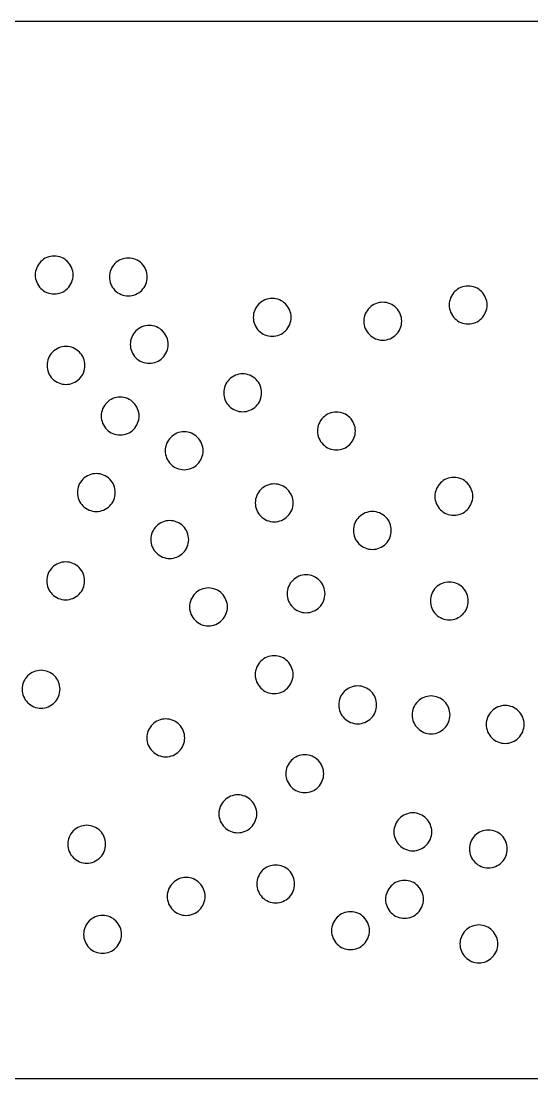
# Model space of a CAD drawing. Header units: millimetres. Extents: x 0 to 406, y 0 to 84.
# Drawn here: x 149.5 to 189.9, y 0 to 83.8 of the extents above; entities that cross this region are included whole.
import ezdxf

# ---------------------------------------------------------------- set-up
doc = ezdxf.new("R2010")
doc.units = ezdxf.units.MM

msp = doc.modelspace()

# ---------------------------------------------------------------- linework, layer by layer
at = {"color": 0}
for points in [[(0, 0), (0, 83.82), (406.4, 83.82), (406.4, 0), (0, 0)], [(153.174, 62.642), (153.273, 62.751), (153.36, 62.87), (153.436, 62.996), (153.499, 63.129), (153.548, 63.267), (153.584, 63.41), (153.606, 63.556), (153.613, 63.703), (153.606, 63.85), (153.584, 63.996), (153.548, 64.138), (153.499, 64.277), (153.436, 64.41), (153.36, 64.536), (153.273, 64.654), (153.174, 64.764), (153.065, 64.862), (152.946, 64.95), (152.82, 65.026), (152.687, 65.089), (152.548, 65.138), (152.406, 65.174), (152.26, 65.196), (152.113, 65.203), (151.966, 65.196), (151.82, 65.174), (151.678, 65.138), (151.539, 65.089), (151.406, 65.026), (151.28, 64.95), (151.161, 64.862), (151.052, 64.764), (150.954, 64.654), (150.866, 64.536), (150.79, 64.41), (150.727, 64.277), (150.678, 64.138), (150.642, 63.996), (150.62, 63.85), (150.613, 63.703), (150.62, 63.556), (150.642, 63.41), (150.678, 63.267), (150.727, 63.129), (150.79, 62.996), (150.866, 62.87), (150.954, 62.751), (151.052, 62.642), (151.161, 62.543), (151.28, 62.456), (151.406, 62.38), (151.539, 62.317), (151.678, 62.267), (151.82, 62.232), (151.966, 62.21), (152.113, 62.203), (152.26, 62.21), (152.406, 62.232), (152.548, 62.267), (152.687, 62.317), (152.82, 62.38), (152.946, 62.456), (153.065, 62.543), (153.174, 62.642)], [(159.044, 62.488), (159.143, 62.597), (159.231, 62.715), (159.307, 62.842), (159.37, 62.975), (159.419, 63.113), (159.455, 63.256), (159.476, 63.402), (159.484, 63.549), (159.476, 63.696), (159.455, 63.841), (159.419, 63.984), (159.37, 64.123), (159.307, 64.256), (159.231, 64.382), (159.143, 64.5), (159.044, 64.609), (158.935, 64.708), (158.817, 64.796), (158.691, 64.872), (158.558, 64.935), (158.419, 64.984), (158.276, 65.02), (158.131, 65.042), (157.984, 65.049), (157.837, 65.042), (157.691, 65.02), (157.548, 64.984), (157.41, 64.935), (157.277, 64.872), (157.15, 64.796), (157.032, 64.708), (156.923, 64.609), (156.824, 64.5), (156.736, 64.382), (156.661, 64.256), (156.598, 64.123), (156.548, 63.984), (156.513, 63.841), (156.491, 63.696), (156.484, 63.549), (156.491, 63.402), (156.513, 63.256), (156.548, 63.113), (156.598, 62.975), (156.661, 62.842), (156.736, 62.715), (156.824, 62.597), (156.923, 62.488), (157.032, 62.389), (157.15, 62.302), (157.277, 62.226), (157.41, 62.163), (157.548, 62.113), (157.691, 62.078), (157.837, 62.056), (157.984, 62.049), (158.131, 62.056), (158.276, 62.078), (158.419, 62.113), (158.558, 62.163), (158.691, 62.226), (158.817, 62.302), (158.935, 62.389), (159.044, 62.488)], [(185.947, 60.265), (186.046, 60.374), (186.133, 60.492), (186.209, 60.618), (186.272, 60.751), (186.321, 60.89), (186.357, 61.033), (186.379, 61.178), (186.386, 61.325), (186.379, 61.472), (186.357, 61.618), (186.321, 61.761), (186.272, 61.899), (186.209, 62.032), (186.133, 62.159), (186.046, 62.277), (185.947, 62.386), (185.838, 62.485), (185.719, 62.572), (185.593, 62.648), (185.46, 62.711), (185.321, 62.761), (185.179, 62.796), (185.033, 62.818), (184.886, 62.825), (184.739, 62.818), (184.593, 62.796), (184.451, 62.761), (184.312, 62.711), (184.179, 62.648), (184.053, 62.572), (183.934, 62.485), (183.825, 62.386), (183.727, 62.277), (183.639, 62.159), (183.563, 62.032), (183.5, 61.899), (183.451, 61.761), (183.415, 61.618), (183.393, 61.472), (183.386, 61.325), (183.393, 61.178), (183.415, 61.033), (183.451, 60.89), (183.5, 60.751), (183.563, 60.618), (183.639, 60.492), (183.727, 60.374), (183.825, 60.265), (183.934, 60.166), (184.053, 60.078), (184.179, 60.002), (184.312, 59.939), (184.451, 59.89), (184.593, 59.854), (184.739, 59.832), (184.886, 59.825), (185.033, 59.832), (185.179, 59.854), (185.321, 59.89), (185.46, 59.939), (185.593, 60.002), (185.719, 60.078), (185.838, 60.166), (185.947, 60.265)], [(170.324, 59.187), (170.433, 59.286), (170.532, 59.395), (170.62, 59.513), (170.696, 59.639), (170.758, 59.772), (170.808, 59.911), (170.844, 60.054), (170.865, 60.199), (170.873, 60.346), (170.865, 60.493), (170.844, 60.639), (170.808, 60.782), (170.758, 60.92), (170.696, 61.054), (170.62, 61.18), (170.532, 61.298), (170.433, 61.407), (170.324, 61.506), (170.206, 61.594), (170.08, 61.669), (169.947, 61.732), (169.808, 61.782), (169.665, 61.818), (169.52, 61.839), (169.373, 61.846), (169.226, 61.839), (169.08, 61.818), (168.937, 61.782), (168.799, 61.732), (168.666, 61.669), (168.539, 61.594), (168.421, 61.506), (168.312, 61.407), (168.213, 61.298), (168.125, 61.18), (168.05, 61.054), (167.987, 60.92), (167.937, 60.782), (167.901, 60.639), (167.88, 60.493), (167.873, 60.346), (167.88, 60.199), (167.901, 60.054), (167.937, 59.911), (167.987, 59.772), (168.05, 59.639), (168.125, 59.513), (168.213, 59.395), (168.312, 59.286), (168.421, 59.187), (168.539, 59.099), (168.666, 59.024), (168.799, 58.961), (168.937, 58.911), (169.08, 58.875), (169.226, 58.854), (169.373, 58.846), (169.52, 58.854), (169.665, 58.875), (169.808, 58.911), (169.947, 58.961), (170.08, 59.024), (170.206, 59.099), (170.324, 59.187)], [(179.078, 58.884), (179.187, 58.982), (179.286, 59.091), (179.373, 59.21), (179.449, 59.336), (179.512, 59.469), (179.562, 59.608), (179.597, 59.75), (179.619, 59.896), (179.626, 60.043), (179.619, 60.19), (179.597, 60.336), (179.562, 60.478), (179.512, 60.617), (179.449, 60.75), (179.373, 60.876), (179.286, 60.995), (179.187, 61.104), (179.078, 61.203), (178.96, 61.29), (178.833, 61.366), (178.7, 61.429), (178.562, 61.478), (178.419, 61.514), (178.273, 61.536), (178.126, 61.543), (177.979, 61.536), (177.834, 61.514), (177.691, 61.478), (177.552, 61.429), (177.419, 61.366), (177.293, 61.29), (177.175, 61.203), (177.066, 61.104), (176.967, 60.995), (176.879, 60.876), (176.803, 60.75), (176.74, 60.617), (176.691, 60.478), (176.655, 60.336), (176.633, 60.19), (176.626, 60.043), (176.633, 59.896), (176.655, 59.75), (176.691, 59.608), (176.74, 59.469), (176.803, 59.336), (176.879, 59.21), (176.967, 59.091), (177.066, 58.982), (177.175, 58.884), (177.293, 58.796), (177.419, 58.72), (177.552, 58.657), (177.691, 58.608), (177.834, 58.572), (177.979, 58.55), (178.126, 58.543), (178.273, 58.55), (178.419, 58.572), (178.562, 58.608), (178.7, 58.657), (178.833, 58.72), (178.96, 58.796), (179.078, 58.884)], [(160.696, 57.145), (160.795, 57.254), (160.883, 57.372), (160.959, 57.499), (161.021, 57.632), (161.071, 57.77), (161.107, 57.913), (161.128, 58.059), (161.136, 58.206), (161.128, 58.353), (161.107, 58.498), (161.071, 58.641), (161.021, 58.78), (160.959, 58.913), (160.883, 59.039), (160.795, 59.157), (160.696, 59.266), (160.587, 59.365), (160.469, 59.453), (160.343, 59.529), (160.21, 59.591), (160.071, 59.641), (159.928, 59.677), (159.783, 59.698), (159.636, 59.706), (159.489, 59.698), (159.343, 59.677), (159.2, 59.641), (159.062, 59.591), (158.929, 59.529), (158.802, 59.453), (158.684, 59.365), (158.575, 59.266), (158.476, 59.157), (158.388, 59.039), (158.313, 58.913), (158.25, 58.78), (158.2, 58.641), (158.164, 58.498), (158.143, 58.353), (158.136, 58.206), (158.143, 58.059), (158.164, 57.913), (158.2, 57.77), (158.25, 57.632), (158.313, 57.499), (158.388, 57.372), (158.476, 57.254), (158.575, 57.145), (158.684, 57.046), (158.802, 56.958), (158.929, 56.883), (159.062, 56.82), (159.2, 56.77), (159.343, 56.734), (159.489, 56.713), (159.636, 56.706), (159.783, 56.713), (159.928, 56.734), (160.071, 56.77), (160.21, 56.82), (160.343, 56.883), (160.469, 56.958), (160.587, 57.046), (160.696, 57.145)], [(154.107, 55.475), (154.205, 55.584), (154.293, 55.703), (154.369, 55.829), (154.432, 55.962), (154.481, 56.101), (154.517, 56.243), (154.539, 56.389), (154.546, 56.536), (154.539, 56.683), (154.517, 56.829), (154.481, 56.971), (154.432, 57.11), (154.369, 57.243), (154.293, 57.369), (154.205, 57.488), (154.107, 57.597), (153.998, 57.695), (153.879, 57.783), (153.753, 57.859), (153.62, 57.922), (153.481, 57.971), (153.339, 58.007), (153.193, 58.029), (153.046, 58.036), (152.899, 58.029), (152.753, 58.007), (152.611, 57.971), (152.472, 57.922), (152.339, 57.859), (152.213, 57.783), (152.094, 57.695), (151.985, 57.597), (151.886, 57.488), (151.799, 57.369), (151.723, 57.243), (151.66, 57.11), (151.611, 56.971), (151.575, 56.829), (151.553, 56.683), (151.546, 56.536), (151.553, 56.389), (151.575, 56.243), (151.611, 56.101), (151.66, 55.962), (151.723, 55.829), (151.799, 55.703), (151.886, 55.584), (151.985, 55.475), (152.094, 55.376), (152.213, 55.289), (152.339, 55.213), (152.472, 55.15), (152.611, 55.101), (152.753, 55.065), (152.899, 55.043), (153.046, 55.036), (153.193, 55.043), (153.339, 55.065), (153.481, 55.101), (153.62, 55.15), (153.753, 55.213), (153.879, 55.289), (153.998, 55.376), (154.107, 55.475)], [(168.097, 53.305), (168.195, 53.414), (168.283, 53.532), (168.359, 53.659), (168.422, 53.792), (168.471, 53.93), (168.507, 54.073), (168.529, 54.219), (168.536, 54.366), (168.529, 54.513), (168.507, 54.658), (168.471, 54.801), (168.422, 54.94), (168.359, 55.073), (168.283, 55.199), (168.195, 55.317), (168.097, 55.426), (167.988, 55.525), (167.869, 55.613), (167.743, 55.689), (167.61, 55.752), (167.471, 55.801), (167.329, 55.837), (167.183, 55.859), (167.036, 55.866), (166.889, 55.859), (166.743, 55.837), (166.601, 55.801), (166.462, 55.752), (166.329, 55.689), (166.203, 55.613), (166.084, 55.525), (165.975, 55.426), (165.876, 55.317), (165.789, 55.199), (165.713, 55.073), (165.65, 54.94), (165.601, 54.801), (165.565, 54.658), (165.543, 54.513), (165.536, 54.366), (165.543, 54.219), (165.565, 54.073), (165.601, 53.93), (165.65, 53.792), (165.713, 53.659), (165.789, 53.532), (165.876, 53.414), (165.975, 53.305), (166.084, 53.206), (166.203, 53.119), (166.329, 53.043), (166.462, 52.98), (166.601, 52.93), (166.743, 52.895), (166.889, 52.873), (167.036, 52.866), (167.183, 52.873), (167.329, 52.895), (167.471, 52.93), (167.61, 52.98), (167.743, 53.043), (167.869, 53.119), (167.988, 53.206), (168.097, 53.305)], [(158.396, 51.464), (158.495, 51.573), (158.582, 51.691), (158.658, 51.817), (158.721, 51.95), (158.771, 52.089), (158.806, 52.232), (158.828, 52.377), (158.835, 52.525), (158.828, 52.672), (158.806, 52.817), (158.771, 52.96), (158.721, 53.099), (158.658, 53.232), (158.582, 53.358), (158.495, 53.476), (158.396, 53.585), (158.287, 53.684), (158.168, 53.772), (158.042, 53.847), (157.909, 53.91), (157.771, 53.96), (157.628, 53.996), (157.482, 54.017), (157.335, 54.025), (157.188, 54.017), (157.042, 53.996), (156.9, 53.96), (156.761, 53.91), (156.628, 53.847), (156.502, 53.772), (156.384, 53.684), (156.274, 53.585), (156.176, 53.476), (156.088, 53.358), (156.012, 53.232), (155.949, 53.099), (155.9, 52.96), (155.864, 52.817), (155.842, 52.672), (155.835, 52.525), (155.842, 52.377), (155.864, 52.232), (155.9, 52.089), (155.949, 51.95), (156.012, 51.817), (156.088, 51.691), (156.176, 51.573), (156.274, 51.464), (156.384, 51.365), (156.502, 51.277), (156.628, 51.202), (156.761, 51.139), (156.9, 51.089), (157.042, 51.053), (157.188, 51.032), (157.335, 51.025), (157.482, 51.032), (157.628, 51.053), (157.771, 51.089), (157.909, 51.139), (158.042, 51.202), (158.168, 51.277), (158.287, 51.365), (158.396, 51.464)], [(175.517, 50.281), (175.616, 50.39), (175.704, 50.509), (175.779, 50.635), (175.842, 50.768), (175.892, 50.906), (175.928, 51.049), (175.949, 51.195), (175.956, 51.342), (175.949, 51.489), (175.928, 51.635), (175.892, 51.777), (175.842, 51.916), (175.779, 52.049), (175.704, 52.175), (175.616, 52.294), (175.517, 52.403), (175.408, 52.501), (175.29, 52.589), (175.164, 52.665), (175.03, 52.728), (174.892, 52.777), (174.749, 52.813), (174.603, 52.835), (174.456, 52.842), (174.309, 52.835), (174.164, 52.813), (174.021, 52.777), (173.882, 52.728), (173.749, 52.665), (173.623, 52.589), (173.505, 52.501), (173.396, 52.403), (173.297, 52.294), (173.209, 52.175), (173.134, 52.049), (173.071, 51.916), (173.021, 51.777), (172.985, 51.635), (172.964, 51.489), (172.956, 51.342), (172.964, 51.195), (172.985, 51.049), (173.021, 50.906), (173.071, 50.768), (173.134, 50.635), (173.209, 50.509), (173.297, 50.39), (173.396, 50.281), (173.505, 50.182), (173.623, 50.095), (173.749, 50.019), (173.882, 49.956), (174.021, 49.907), (174.164, 49.871), (174.309, 49.849), (174.456, 49.842), (174.603, 49.849), (174.749, 49.871), (174.892, 49.907), (175.03, 49.956), (175.164, 50.019), (175.29, 50.095), (175.408, 50.182), (175.517, 50.281)], [(163.463, 48.713), (163.562, 48.822), (163.65, 48.94), (163.725, 49.067), (163.788, 49.2), (163.838, 49.338), (163.874, 49.481), (163.895, 49.627), (163.903, 49.774), (163.895, 49.921), (163.874, 50.066), (163.838, 50.209), (163.788, 50.348), (163.725, 50.481), (163.65, 50.607), (163.562, 50.725), (163.463, 50.834), (163.354, 50.933), (163.236, 51.021), (163.11, 51.097), (162.977, 51.16), (162.838, 51.209), (162.695, 51.245), (162.55, 51.267), (162.403, 51.274), (162.255, 51.267), (162.11, 51.245), (161.967, 51.209), (161.828, 51.16), (161.695, 51.097), (161.569, 51.021), (161.451, 50.933), (161.342, 50.834), (161.243, 50.725), (161.155, 50.607), (161.08, 50.481), (161.017, 50.348), (160.967, 50.209), (160.931, 50.066), (160.91, 49.921), (160.903, 49.774), (160.91, 49.627), (160.931, 49.481), (160.967, 49.338), (161.017, 49.2), (161.08, 49.067), (161.155, 48.94), (161.243, 48.822), (161.342, 48.713), (161.451, 48.614), (161.569, 48.527), (161.695, 48.451), (161.828, 48.388), (161.967, 48.338), (162.11, 48.303), (162.255, 48.281), (162.403, 48.274), (162.55, 48.281), (162.695, 48.303), (162.838, 48.338), (162.977, 48.388), (163.11, 48.451), (163.236, 48.527), (163.354, 48.614), (163.463, 48.713)], [(156.51, 45.403), (156.609, 45.513), (156.696, 45.631), (156.772, 45.757), (156.835, 45.89), (156.885, 46.029), (156.92, 46.172), (156.942, 46.317), (156.949, 46.464), (156.942, 46.611), (156.92, 46.757), (156.885, 46.9), (156.835, 47.038), (156.772, 47.171), (156.696, 47.298), (156.609, 47.416), (156.51, 47.525), (156.401, 47.624), (156.283, 47.711), (156.156, 47.787), (156.023, 47.85), (155.885, 47.9), (155.742, 47.935), (155.596, 47.957), (155.449, 47.964), (155.302, 47.957), (155.157, 47.935), (155.014, 47.9), (154.875, 47.85), (154.742, 47.787), (154.616, 47.711), (154.498, 47.624), (154.389, 47.525), (154.29, 47.416), (154.202, 47.298), (154.126, 47.171), (154.063, 47.038), (154.014, 46.9), (153.978, 46.757), (153.956, 46.611), (153.949, 46.464), (153.956, 46.317), (153.978, 46.172), (154.014, 46.029), (154.063, 45.89), (154.126, 45.757), (154.202, 45.631), (154.29, 45.513), (154.389, 45.403), (154.498, 45.305), (154.616, 45.217), (154.742, 45.141), (154.875, 45.078), (155.014, 45.029), (155.157, 44.993), (155.302, 44.971), (155.449, 44.964), (155.596, 44.971), (155.742, 44.993), (155.885, 45.029), (156.023, 45.078), (156.156, 45.141), (156.283, 45.217), (156.401, 45.305), (156.51, 45.403)], [(170.593, 44.585), (170.692, 44.695), (170.779, 44.813), (170.855, 44.939), (170.918, 45.072), (170.967, 45.211), (171.003, 45.353), (171.025, 45.499), (171.032, 45.646), (171.025, 45.793), (171.003, 45.939), (170.967, 46.082), (170.918, 46.22), (170.855, 46.353), (170.779, 46.479), (170.692, 46.598), (170.593, 46.707), (170.484, 46.806), (170.365, 46.893), (170.239, 46.969), (170.106, 47.032), (169.967, 47.082), (169.825, 47.117), (169.679, 47.139), (169.532, 47.146), (169.385, 47.139), (169.239, 47.117), (169.097, 47.082), (168.958, 47.032), (168.825, 46.969), (168.699, 46.893), (168.58, 46.806), (168.471, 46.707), (168.373, 46.598), (168.285, 46.479), (168.209, 46.353), (168.146, 46.22), (168.097, 46.082), (168.061, 45.939), (168.039, 45.793), (168.032, 45.646), (168.039, 45.499), (168.061, 45.353), (168.097, 45.211), (168.146, 45.072), (168.209, 44.939), (168.285, 44.813), (168.373, 44.695), (168.471, 44.585), (168.58, 44.487), (168.699, 44.399), (168.825, 44.323), (168.958, 44.26), (169.097, 44.211), (169.239, 44.175), (169.385, 44.153), (169.532, 44.146), (169.679, 44.153), (169.825, 44.175), (169.967, 44.211), (170.106, 44.26), (170.239, 44.323), (170.365, 44.399), (170.484, 44.487), (170.593, 44.585)], [(184.812, 45.101), (184.911, 45.21), (184.999, 45.328), (185.074, 45.455), (185.137, 45.588), (185.187, 45.726), (185.223, 45.869), (185.244, 46.015), (185.252, 46.162), (185.244, 46.309), (185.223, 46.454), (185.187, 46.597), (185.137, 46.736), (185.074, 46.869), (184.999, 46.995), (184.911, 47.113), (184.812, 47.222), (184.703, 47.321), (184.585, 47.409), (184.459, 47.485), (184.326, 47.547), (184.187, 47.597), (184.044, 47.633), (183.899, 47.654), (183.752, 47.662), (183.605, 47.654), (183.459, 47.633), (183.316, 47.597), (183.178, 47.547), (183.044, 47.485), (182.918, 47.409), (182.8, 47.321), (182.691, 47.222), (182.592, 47.113), (182.504, 46.995), (182.429, 46.869), (182.366, 46.736), (182.316, 46.597), (182.28, 46.454), (182.259, 46.309), (182.252, 46.162), (182.259, 46.015), (182.28, 45.869), (182.316, 45.726), (182.366, 45.588), (182.429, 45.455), (182.504, 45.328), (182.592, 45.21), (182.691, 45.101), (182.8, 45.002), (182.918, 44.914), (183.044, 44.839), (183.178, 44.776), (183.316, 44.726), (183.459, 44.69), (183.605, 44.669), (183.752, 44.662), (183.899, 44.669), (184.044, 44.69), (184.187, 44.726), (184.326, 44.776), (184.459, 44.839), (184.585, 44.914), (184.703, 45.002), (184.812, 45.101)], [(178.364, 42.398), (178.463, 42.507), (178.55, 42.625), (178.626, 42.751), (178.689, 42.884), (178.739, 43.023), (178.774, 43.166), (178.796, 43.311), (178.803, 43.458), (178.796, 43.605), (178.774, 43.751), (178.739, 43.894), (178.689, 44.032), (178.626, 44.165), (178.55, 44.292), (178.463, 44.41), (178.364, 44.519), (178.255, 44.618), (178.137, 44.705), (178.01, 44.781), (177.877, 44.844), (177.739, 44.894), (177.596, 44.929), (177.45, 44.951), (177.303, 44.958), (177.156, 44.951), (177.011, 44.929), (176.868, 44.894), (176.729, 44.844), (176.596, 44.781), (176.47, 44.705), (176.352, 44.618), (176.243, 44.519), (176.144, 44.41), (176.056, 44.292), (175.98, 44.165), (175.917, 44.032), (175.868, 43.894), (175.832, 43.751), (175.81, 43.605), (175.803, 43.458), (175.81, 43.311), (175.832, 43.166), (175.868, 43.023), (175.917, 42.884), (175.98, 42.751), (176.056, 42.625), (176.144, 42.507), (176.243, 42.398), (176.352, 42.299), (176.47, 42.211), (176.596, 42.135), (176.729, 42.072), (176.868, 42.023), (177.011, 41.987), (177.156, 41.966), (177.303, 41.958), (177.45, 41.966), (177.596, 41.987), (177.739, 42.023), (177.877, 42.072), (178.01, 42.135), (178.137, 42.211), (178.255, 42.299), (178.364, 42.398)], [(162.322, 41.678), (162.421, 41.787), (162.509, 41.905), (162.584, 42.032), (162.647, 42.165), (162.697, 42.303), (162.733, 42.446), (162.754, 42.592), (162.761, 42.739), (162.754, 42.886), (162.733, 43.031), (162.697, 43.174), (162.647, 43.313), (162.584, 43.446), (162.509, 43.572), (162.421, 43.69), (162.322, 43.8), (162.213, 43.898), (162.095, 43.986), (161.968, 44.062), (161.835, 44.125), (161.697, 44.174), (161.554, 44.21), (161.408, 44.232), (161.261, 44.239), (161.114, 44.232), (160.969, 44.21), (160.826, 44.174), (160.687, 44.125), (160.554, 44.062), (160.428, 43.986), (160.31, 43.898), (160.201, 43.8), (160.102, 43.69), (160.014, 43.572), (159.938, 43.446), (159.876, 43.313), (159.826, 43.174), (159.79, 43.031), (159.769, 42.886), (159.761, 42.739), (159.769, 42.592), (159.79, 42.446), (159.826, 42.303), (159.876, 42.165), (159.938, 42.032), (160.014, 41.905), (160.102, 41.787), (160.201, 41.678), (160.31, 41.579), (160.428, 41.492), (160.554, 41.416), (160.687, 41.353), (160.826, 41.303), (160.969, 41.268), (161.114, 41.246), (161.261, 41.239), (161.408, 41.246), (161.554, 41.268), (161.697, 41.303), (161.835, 41.353), (161.968, 41.416), (162.095, 41.492), (162.213, 41.579), (162.322, 41.678)], [(154.082, 38.402), (154.181, 38.511), (154.269, 38.629), (154.344, 38.755), (154.407, 38.888), (154.457, 39.027), (154.493, 39.17), (154.514, 39.315), (154.522, 39.462), (154.514, 39.609), (154.493, 39.755), (154.457, 39.898), (154.407, 40.036), (154.344, 40.169), (154.269, 40.296), (154.181, 40.414), (154.082, 40.523), (153.973, 40.622), (153.855, 40.71), (153.729, 40.785), (153.596, 40.848), (153.457, 40.898), (153.314, 40.934), (153.169, 40.955), (153.022, 40.962), (152.875, 40.955), (152.729, 40.934), (152.586, 40.898), (152.448, 40.848), (152.314, 40.785), (152.188, 40.71), (152.07, 40.622), (151.961, 40.523), (151.862, 40.414), (151.774, 40.296), (151.699, 40.169), (151.636, 40.036), (151.586, 39.898), (151.55, 39.755), (151.529, 39.609), (151.522, 39.462), (151.529, 39.315), (151.55, 39.17), (151.586, 39.027), (151.636, 38.888), (151.699, 38.755), (151.774, 38.629), (151.862, 38.511), (151.961, 38.402), (152.07, 38.303), (152.188, 38.215), (152.314, 38.139), (152.448, 38.077), (152.586, 38.027), (152.729, 37.991), (152.875, 37.97), (153.022, 37.962), (153.169, 37.97), (153.314, 37.991), (153.457, 38.027), (153.596, 38.077), (153.729, 38.139), (153.855, 38.215), (153.973, 38.303), (154.082, 38.402)], [(173.116, 37.38), (173.214, 37.489), (173.302, 37.607), (173.378, 37.733), (173.441, 37.866), (173.49, 38.005), (173.526, 38.148), (173.548, 38.293), (173.555, 38.441), (173.548, 38.588), (173.526, 38.733), (173.49, 38.876), (173.441, 39.015), (173.378, 39.148), (173.302, 39.274), (173.214, 39.392), (173.116, 39.501), (173.007, 39.6), (172.888, 39.688), (172.762, 39.763), (172.629, 39.826), (172.49, 39.876), (172.348, 39.912), (172.202, 39.933), (172.055, 39.941), (171.908, 39.933), (171.762, 39.912), (171.62, 39.876), (171.481, 39.826), (171.348, 39.763), (171.222, 39.688), (171.103, 39.6), (170.994, 39.501), (170.895, 39.392), (170.808, 39.274), (170.732, 39.148), (170.669, 39.015), (170.62, 38.876), (170.584, 38.733), (170.562, 38.588), (170.555, 38.441), (170.562, 38.293), (170.584, 38.148), (170.62, 38.005), (170.669, 37.866), (170.732, 37.733), (170.808, 37.607), (170.895, 37.489), (170.994, 37.38), (171.103, 37.281), (171.222, 37.193), (171.348, 37.118), (171.481, 37.055), (171.62, 37.005), (171.762, 36.969), (171.908, 36.948), (172.055, 36.941), (172.202, 36.948), (172.348, 36.969), (172.49, 37.005), (172.629, 37.055), (172.762, 37.118), (172.888, 37.193), (173.007, 37.281), (173.116, 37.38)], [(165.39, 36.338), (165.489, 36.447), (165.576, 36.566), (165.652, 36.692), (165.715, 36.825), (165.765, 36.963), (165.8, 37.106), (165.822, 37.252), (165.829, 37.399), (165.822, 37.546), (165.8, 37.691), (165.765, 37.834), (165.715, 37.973), (165.652, 38.106), (165.576, 38.232), (165.489, 38.35), (165.39, 38.46), (165.281, 38.558), (165.163, 38.646), (165.036, 38.722), (164.903, 38.785), (164.765, 38.834), (164.622, 38.87), (164.476, 38.892), (164.329, 38.899), (164.182, 38.892), (164.037, 38.87), (163.894, 38.834), (163.755, 38.785), (163.622, 38.722), (163.496, 38.646), (163.378, 38.558), (163.269, 38.46), (163.17, 38.35), (163.082, 38.232), (163.006, 38.106), (162.943, 37.973), (162.894, 37.834), (162.858, 37.691), (162.836, 37.546), (162.829, 37.399), (162.836, 37.252), (162.858, 37.106), (162.894, 36.963), (162.943, 36.825), (163.006, 36.692), (163.082, 36.566), (163.17, 36.447), (163.269, 36.338), (163.378, 36.239), (163.496, 36.152), (163.622, 36.076), (163.755, 36.013), (163.894, 35.963), (164.037, 35.928), (164.182, 35.906), (164.329, 35.899), (164.476, 35.906), (164.622, 35.928), (164.765, 35.963), (164.903, 36.013), (165.036, 36.076), (165.163, 36.152), (165.281, 36.239), (165.39, 36.338)], [(184.455, 36.812), (184.553, 36.921), (184.641, 37.039), (184.717, 37.165), (184.78, 37.298), (184.829, 37.437), (184.865, 37.58), (184.887, 37.725), (184.894, 37.872), (184.887, 38.019), (184.865, 38.165), (184.829, 38.308), (184.78, 38.446), (184.717, 38.579), (184.641, 38.706), (184.553, 38.824), (184.455, 38.933), (184.346, 39.032), (184.227, 39.12), (184.101, 39.195), (183.968, 39.258), (183.829, 39.308), (183.687, 39.344), (183.541, 39.365), (183.394, 39.372), (183.247, 39.365), (183.101, 39.344), (182.958, 39.308), (182.82, 39.258), (182.687, 39.195), (182.561, 39.12), (182.442, 39.032), (182.333, 38.933), (182.234, 38.824), (182.147, 38.706), (182.071, 38.579), (182.008, 38.446), (181.959, 38.308), (181.923, 38.165), (181.901, 38.019), (181.894, 37.872), (181.901, 37.725), (181.923, 37.58), (181.959, 37.437), (182.008, 37.298), (182.071, 37.165), (182.147, 37.039), (182.234, 36.921), (182.333, 36.812), (182.442, 36.713), (182.561, 36.625), (182.687, 36.55), (182.82, 36.487), (182.958, 36.437), (183.101, 36.401), (183.247, 36.38), (183.394, 36.372), (183.541, 36.38), (183.687, 36.401), (183.829, 36.437), (183.968, 36.487), (184.101, 36.55), (184.227, 36.625), (184.346, 36.713), (184.455, 36.812)], [(170.588, 30.972), (170.687, 31.081), (170.775, 31.199), (170.85, 31.325), (170.913, 31.458), (170.963, 31.597), (170.999, 31.74), (171.02, 31.885), (171.027, 32.032), (171.02, 32.179), (170.999, 32.325), (170.963, 32.468), (170.913, 32.606), (170.85, 32.739), (170.775, 32.866), (170.687, 32.984), (170.588, 33.093), (170.479, 33.192), (170.361, 33.279), (170.235, 33.355), (170.102, 33.418), (169.963, 33.468), (169.82, 33.503), (169.675, 33.525), (169.527, 33.532), (169.38, 33.525), (169.235, 33.503), (169.092, 33.468), (168.953, 33.418), (168.82, 33.355), (168.694, 33.279), (168.576, 33.192), (168.467, 33.093), (168.368, 32.984), (168.28, 32.866), (168.205, 32.739), (168.142, 32.606), (168.092, 32.468), (168.056, 32.325), (168.035, 32.179), (168.027, 32.032), (168.035, 31.885), (168.056, 31.74), (168.092, 31.597), (168.142, 31.458), (168.205, 31.325), (168.28, 31.199), (168.368, 31.081), (168.467, 30.972), (168.576, 30.873), (168.694, 30.785), (168.82, 30.709), (168.953, 30.646), (169.092, 30.597), (169.235, 30.561), (169.38, 30.539), (169.527, 30.532), (169.675, 30.539), (169.82, 30.561), (169.963, 30.597), (170.102, 30.646), (170.235, 30.709), (170.361, 30.785), (170.479, 30.873), (170.588, 30.972)], [(152.135, 29.816), (152.234, 29.925), (152.321, 30.043), (152.397, 30.169), (152.46, 30.302), (152.51, 30.441), (152.545, 30.584), (152.567, 30.729), (152.574, 30.876), (152.567, 31.023), (152.545, 31.169), (152.51, 31.312), (152.46, 31.45), (152.397, 31.583), (152.321, 31.71), (152.234, 31.828), (152.135, 31.937), (152.026, 32.036), (151.908, 32.123), (151.781, 32.199), (151.648, 32.262), (151.51, 32.312), (151.367, 32.347), (151.221, 32.369), (151.074, 32.376), (150.927, 32.369), (150.782, 32.347), (150.639, 32.312), (150.5, 32.262), (150.367, 32.199), (150.241, 32.123), (150.123, 32.036), (150.013, 31.937), (149.915, 31.828), (149.827, 31.71), (149.751, 31.583), (149.688, 31.45), (149.639, 31.312), (149.603, 31.169), (149.581, 31.023), (149.574, 30.876), (149.581, 30.729), (149.603, 30.584), (149.639, 30.441), (149.688, 30.302), (149.751, 30.169), (149.827, 30.043), (149.915, 29.925), (150.013, 29.816), (150.123, 29.717), (150.241, 29.629), (150.367, 29.553), (150.5, 29.49), (150.639, 29.441), (150.782, 29.405), (150.927, 29.383), (151.074, 29.376), (151.221, 29.383), (151.367, 29.405), (151.51, 29.441), (151.648, 29.49), (151.781, 29.553), (151.908, 29.629), (152.026, 29.717), (152.135, 29.816)], [(177.203, 28.576), (177.302, 28.685), (177.39, 28.803), (177.465, 28.929), (177.528, 29.062), (177.578, 29.201), (177.614, 29.344), (177.635, 29.489), (177.642, 29.636), (177.635, 29.783), (177.614, 29.929), (177.578, 30.072), (177.528, 30.21), (177.465, 30.343), (177.39, 30.47), (177.302, 30.588), (177.203, 30.697), (177.094, 30.796), (176.976, 30.883), (176.849, 30.959), (176.716, 31.022), (176.578, 31.072), (176.435, 31.107), (176.289, 31.129), (176.142, 31.136), (175.995, 31.129), (175.85, 31.107), (175.707, 31.072), (175.568, 31.022), (175.435, 30.959), (175.309, 30.883), (175.191, 30.796), (175.082, 30.697), (174.983, 30.588), (174.895, 30.47), (174.819, 30.343), (174.757, 30.21), (174.707, 30.072), (174.671, 29.929), (174.65, 29.783), (174.642, 29.636), (174.65, 29.489), (174.671, 29.344), (174.707, 29.201), (174.757, 29.062), (174.819, 28.929), (174.895, 28.803), (174.983, 28.685), (175.082, 28.576), (175.191, 28.477), (175.309, 28.389), (175.435, 28.313), (175.568, 28.25), (175.707, 28.201), (175.85, 28.165), (175.995, 28.143), (176.142, 28.136), (176.289, 28.143), (176.435, 28.165), (176.578, 28.201), (176.716, 28.25), (176.849, 28.313), (176.976, 28.389), (177.094, 28.477), (177.203, 28.576)], [(183.012, 27.781), (183.111, 27.89), (183.199, 28.008), (183.274, 28.135), (183.337, 28.268), (183.387, 28.406), (183.422, 28.549), (183.444, 28.695), (183.451, 28.842), (183.444, 28.989), (183.422, 29.134), (183.387, 29.277), (183.337, 29.416), (183.274, 29.549), (183.199, 29.675), (183.111, 29.793), (183.012, 29.902), (182.903, 30.001), (182.785, 30.089), (182.658, 30.165), (182.525, 30.228), (182.387, 30.277), (182.244, 30.313), (182.098, 30.335), (181.951, 30.342), (181.804, 30.335), (181.659, 30.313), (181.516, 30.277), (181.377, 30.228), (181.244, 30.165), (181.118, 30.089), (181, 30.001), (180.891, 29.902), (180.792, 29.793), (180.704, 29.675), (180.628, 29.549), (180.565, 29.416), (180.516, 29.277), (180.48, 29.134), (180.459, 28.989), (180.451, 28.842), (180.459, 28.695), (180.48, 28.549), (180.516, 28.406), (180.565, 28.268), (180.628, 28.135), (180.704, 28.008), (180.792, 27.89), (180.891, 27.781), (181, 27.682), (181.118, 27.595), (181.244, 27.519), (181.377, 27.456), (181.516, 27.406), (181.659, 27.371), (181.804, 27.349), (181.951, 27.342), (182.098, 27.349), (182.244, 27.371), (182.387, 27.406), (182.525, 27.456), (182.658, 27.519), (182.785, 27.595), (182.903, 27.682), (183.012, 27.781)], [(188.877, 27.024), (188.976, 27.133), (189.063, 27.251), (189.139, 27.378), (189.202, 27.511), (189.251, 27.649), (189.287, 27.792), (189.309, 27.938), (189.316, 28.085), (189.309, 28.232), (189.287, 28.377), (189.251, 28.52), (189.202, 28.659), (189.139, 28.792), (189.063, 28.918), (188.976, 29.036), (188.877, 29.145), (188.768, 29.244), (188.649, 29.332), (188.523, 29.408), (188.39, 29.471), (188.251, 29.52), (188.109, 29.556), (187.963, 29.578), (187.816, 29.585), (187.669, 29.578), (187.523, 29.556), (187.381, 29.52), (187.242, 29.471), (187.109, 29.408), (186.983, 29.332), (186.864, 29.244), (186.755, 29.145), (186.657, 29.036), (186.569, 28.918), (186.493, 28.792), (186.43, 28.659), (186.381, 28.52), (186.345, 28.377), (186.323, 28.232), (186.316, 28.085), (186.323, 27.938), (186.345, 27.792), (186.381, 27.649), (186.43, 27.511), (186.493, 27.378), (186.569, 27.251), (186.657, 27.133), (186.755, 27.024), (186.864, 26.925), (186.983, 26.838), (187.109, 26.762), (187.242, 26.699), (187.381, 26.649), (187.523, 26.614), (187.669, 26.592), (187.816, 26.585), (187.963, 26.592), (188.109, 26.614), (188.251, 26.649), (188.39, 26.699), (188.523, 26.762), (188.649, 26.838), (188.768, 26.925), (188.877, 27.024)], [(162.007, 25.96), (162.106, 26.069), (162.193, 26.187), (162.269, 26.313), (162.332, 26.447), (162.382, 26.585), (162.417, 26.728), (162.439, 26.874), (162.446, 27.021), (162.439, 27.168), (162.417, 27.313), (162.382, 27.456), (162.332, 27.595), (162.269, 27.728), (162.193, 27.854), (162.106, 27.972), (162.007, 28.081), (161.898, 28.18), (161.78, 28.268), (161.653, 28.343), (161.52, 28.406), (161.382, 28.456), (161.239, 28.492), (161.093, 28.513), (160.946, 28.521), (160.799, 28.513), (160.654, 28.492), (160.511, 28.456), (160.372, 28.406), (160.239, 28.343), (160.113, 28.268), (159.995, 28.18), (159.886, 28.081), (159.787, 27.972), (159.699, 27.854), (159.623, 27.728), (159.56, 27.595), (159.511, 27.456), (159.475, 27.313), (159.453, 27.168), (159.446, 27.021), (159.453, 26.874), (159.475, 26.728), (159.511, 26.585), (159.56, 26.447), (159.623, 26.313), (159.699, 26.187), (159.787, 26.069), (159.886, 25.96), (159.995, 25.861), (160.113, 25.773), (160.239, 25.698), (160.372, 25.635), (160.511, 25.585), (160.654, 25.549), (160.799, 25.528), (160.946, 25.521), (161.093, 25.528), (161.239, 25.549), (161.382, 25.585), (161.52, 25.635), (161.653, 25.698), (161.78, 25.773), (161.898, 25.861), (162.007, 25.96)], [(173.014, 23.12), (173.112, 23.229), (173.2, 23.348), (173.276, 23.474), (173.339, 23.607), (173.388, 23.745), (173.424, 23.888), (173.446, 24.034), (173.453, 24.181), (173.446, 24.328), (173.424, 24.474), (173.388, 24.616), (173.339, 24.755), (173.276, 24.888), (173.2, 25.014), (173.112, 25.132), (173.014, 25.242), (172.904, 25.34), (172.786, 25.428), (172.66, 25.504), (172.527, 25.567), (172.388, 25.616), (172.245, 25.652), (172.1, 25.674), (171.953, 25.681), (171.806, 25.674), (171.66, 25.652), (171.517, 25.616), (171.379, 25.567), (171.246, 25.504), (171.12, 25.428), (171.001, 25.34), (170.892, 25.242), (170.793, 25.132), (170.706, 25.014), (170.63, 24.888), (170.567, 24.755), (170.517, 24.616), (170.482, 24.474), (170.46, 24.328), (170.453, 24.181), (170.46, 24.034), (170.482, 23.888), (170.517, 23.745), (170.567, 23.607), (170.63, 23.474), (170.706, 23.348), (170.793, 23.229), (170.892, 23.12), (171.001, 23.021), (171.12, 22.934), (171.246, 22.858), (171.379, 22.795), (171.517, 22.745), (171.66, 22.71), (171.806, 22.688), (171.953, 22.681), (172.1, 22.688), (172.245, 22.71), (172.388, 22.745), (172.527, 22.795), (172.66, 22.858), (172.786, 22.934), (172.904, 23.021), (173.014, 23.12)], [(167.712, 19.943), (167.811, 20.052), (167.899, 20.17), (167.974, 20.296), (168.037, 20.429), (168.087, 20.568), (168.123, 20.711), (168.144, 20.856), (168.152, 21.003), (168.144, 21.15), (168.123, 21.296), (168.087, 21.439), (168.037, 21.577), (167.974, 21.71), (167.899, 21.837), (167.811, 21.955), (167.712, 22.064), (167.603, 22.163), (167.485, 22.251), (167.359, 22.326), (167.226, 22.389), (167.087, 22.439), (166.944, 22.474), (166.799, 22.496), (166.652, 22.503), (166.505, 22.496), (166.359, 22.474), (166.216, 22.439), (166.078, 22.389), (165.944, 22.326), (165.818, 22.251), (165.7, 22.163), (165.591, 22.064), (165.492, 21.955), (165.404, 21.837), (165.329, 21.71), (165.266, 21.577), (165.216, 21.439), (165.18, 21.296), (165.159, 21.15), (165.152, 21.003), (165.159, 20.856), (165.18, 20.711), (165.216, 20.568), (165.266, 20.429), (165.329, 20.296), (165.404, 20.17), (165.492, 20.052), (165.591, 19.943), (165.7, 19.844), (165.818, 19.756), (165.944, 19.68), (166.078, 19.617), (166.216, 19.568), (166.359, 19.532), (166.505, 19.511), (166.652, 19.503), (166.799, 19.511), (166.944, 19.532), (167.087, 19.568), (167.226, 19.617), (167.359, 19.68), (167.485, 19.756), (167.603, 19.844), (167.712, 19.943)], [(181.567, 18.514), (181.666, 18.623), (181.754, 18.742), (181.829, 18.868), (181.892, 19.001), (181.942, 19.139), (181.978, 19.282), (181.999, 19.428), (182.006, 19.575), (181.999, 19.722), (181.978, 19.867), (181.942, 20.01), (181.892, 20.149), (181.829, 20.282), (181.754, 20.408), (181.666, 20.526), (181.567, 20.636), (181.458, 20.734), (181.34, 20.822), (181.213, 20.898), (181.08, 20.961), (180.942, 21.01), (180.799, 21.046), (180.653, 21.068), (180.506, 21.075), (180.359, 21.068), (180.214, 21.046), (180.071, 21.01), (179.932, 20.961), (179.799, 20.898), (179.673, 20.822), (179.555, 20.734), (179.446, 20.636), (179.347, 20.526), (179.259, 20.408), (179.183, 20.282), (179.121, 20.149), (179.071, 20.01), (179.035, 19.867), (179.014, 19.722), (179.006, 19.575), (179.014, 19.428), (179.035, 19.282), (179.071, 19.139), (179.121, 19.001), (179.183, 18.868), (179.259, 18.742), (179.347, 18.623), (179.446, 18.514), (179.555, 18.415), (179.673, 18.328), (179.799, 18.252), (179.932, 18.189), (180.071, 18.139), (180.214, 18.104), (180.359, 18.082), (180.506, 18.075), (180.653, 18.082), (180.799, 18.104), (180.942, 18.139), (181.08, 18.189), (181.213, 18.252), (181.34, 18.328), (181.458, 18.415), (181.567, 18.514)], [(155.749, 17.531), (155.848, 17.64), (155.936, 17.758), (156.011, 17.884), (156.074, 18.017), (156.124, 18.156), (156.16, 18.299), (156.181, 18.444), (156.188, 18.591), (156.181, 18.738), (156.16, 18.884), (156.124, 19.027), (156.074, 19.165), (156.011, 19.298), (155.936, 19.425), (155.848, 19.543), (155.749, 19.652), (155.64, 19.751), (155.522, 19.838), (155.396, 19.914), (155.262, 19.977), (155.124, 20.027), (154.981, 20.062), (154.835, 20.084), (154.688, 20.091), (154.541, 20.084), (154.396, 20.062), (154.253, 20.027), (154.114, 19.977), (153.981, 19.914), (153.855, 19.838), (153.737, 19.751), (153.628, 19.652), (153.529, 19.543), (153.441, 19.425), (153.366, 19.298), (153.303, 19.165), (153.253, 19.027), (153.217, 18.884), (153.196, 18.738), (153.188, 18.591), (153.196, 18.444), (153.217, 18.299), (153.253, 18.156), (153.303, 18.017), (153.366, 17.884), (153.441, 17.758), (153.529, 17.64), (153.628, 17.531), (153.737, 17.432), (153.855, 17.344), (153.981, 17.268), (154.114, 17.205), (154.253, 17.156), (154.396, 17.12), (154.541, 17.098), (154.688, 17.091), (154.835, 17.098), (154.981, 17.12), (155.124, 17.156), (155.262, 17.205), (155.396, 17.268), (155.522, 17.344), (155.64, 17.432), (155.749, 17.531)], [(187.546, 17.159), (187.645, 17.268), (187.732, 17.386), (187.808, 17.512), (187.871, 17.645), (187.921, 17.784), (187.956, 17.927), (187.978, 18.072), (187.985, 18.219), (187.978, 18.366), (187.956, 18.512), (187.921, 18.655), (187.871, 18.793), (187.808, 18.926), (187.732, 19.053), (187.645, 19.171), (187.546, 19.28), (187.437, 19.379), (187.318, 19.467), (187.192, 19.542), (187.059, 19.605), (186.921, 19.655), (186.778, 19.691), (186.632, 19.712), (186.485, 19.719), (186.338, 19.712), (186.193, 19.691), (186.05, 19.655), (185.911, 19.605), (185.778, 19.542), (185.652, 19.467), (185.534, 19.379), (185.424, 19.28), (185.326, 19.171), (185.238, 19.053), (185.162, 18.926), (185.099, 18.793), (185.05, 18.655), (185.014, 18.512), (184.992, 18.366), (184.985, 18.219), (184.992, 18.072), (185.014, 17.927), (185.05, 17.784), (185.099, 17.645), (185.162, 17.512), (185.238, 17.386), (185.326, 17.268), (185.424, 17.159), (185.534, 17.06), (185.652, 16.972), (185.778, 16.897), (185.911, 16.834), (186.05, 16.784), (186.193, 16.748), (186.338, 16.727), (186.485, 16.719), (186.632, 16.727), (186.778, 16.748), (186.921, 16.784), (187.059, 16.834), (187.192, 16.897), (187.318, 16.972), (187.437, 17.06), (187.546, 17.159)], [(170.712, 14.383), (170.811, 14.493), (170.899, 14.611), (170.974, 14.737), (171.037, 14.87), (171.087, 15.009), (171.123, 15.152), (171.144, 15.297), (171.151, 15.444), (171.144, 15.591), (171.123, 15.737), (171.087, 15.88), (171.037, 16.018), (170.974, 16.151), (170.899, 16.278), (170.811, 16.396), (170.712, 16.505), (170.603, 16.604), (170.485, 16.691), (170.359, 16.767), (170.226, 16.83), (170.087, 16.88), (169.944, 16.915), (169.799, 16.937), (169.651, 16.944), (169.504, 16.937), (169.359, 16.915), (169.216, 16.88), (169.077, 16.83), (168.944, 16.767), (168.818, 16.691), (168.7, 16.604), (168.591, 16.505), (168.492, 16.396), (168.404, 16.278), (168.329, 16.151), (168.266, 16.018), (168.216, 15.88), (168.18, 15.737), (168.159, 15.591), (168.151, 15.444), (168.159, 15.297), (168.18, 15.152), (168.216, 15.009), (168.266, 14.87), (168.329, 14.737), (168.404, 14.611), (168.492, 14.493), (168.591, 14.383), (168.7, 14.285), (168.818, 14.197), (168.944, 14.121), (169.077, 14.058), (169.216, 14.009), (169.359, 13.973), (169.504, 13.951), (169.651, 13.944), (169.799, 13.951), (169.944, 13.973), (170.087, 14.009), (170.226, 14.058), (170.359, 14.121), (170.485, 14.197), (170.603, 14.285), (170.712, 14.383)], [(163.621, 13.395), (163.72, 13.504), (163.807, 13.622), (163.883, 13.748), (163.946, 13.881), (163.996, 14.02), (164.031, 14.163), (164.053, 14.308), (164.06, 14.455), (164.053, 14.602), (164.031, 14.748), (163.996, 14.891), (163.946, 15.029), (163.883, 15.162), (163.807, 15.289), (163.72, 15.407), (163.621, 15.516), (163.512, 15.615), (163.394, 15.702), (163.267, 15.778), (163.134, 15.841), (162.996, 15.891), (162.853, 15.926), (162.707, 15.948), (162.56, 15.955), (162.413, 15.948), (162.268, 15.926), (162.125, 15.891), (161.986, 15.841), (161.853, 15.778), (161.727, 15.702), (161.609, 15.615), (161.5, 15.516), (161.401, 15.407), (161.313, 15.289), (161.237, 15.162), (161.174, 15.029), (161.125, 14.891), (161.089, 14.748), (161.067, 14.602), (161.06, 14.455), (161.067, 14.308), (161.089, 14.163), (161.125, 14.02), (161.174, 13.881), (161.237, 13.748), (161.313, 13.622), (161.401, 13.504), (161.5, 13.395), (161.609, 13.296), (161.727, 13.208), (161.853, 13.132), (161.986, 13.069), (162.125, 13.02), (162.268, 12.984), (162.413, 12.963), (162.56, 12.955), (162.707, 12.963), (162.853, 12.984), (162.996, 13.02), (163.134, 13.069), (163.267, 13.132), (163.394, 13.208), (163.512, 13.296), (163.621, 13.395)], [(180.908, 13.164), (181.007, 13.274), (181.095, 13.392), (181.171, 13.518), (181.234, 13.651), (181.283, 13.79), (181.319, 13.933), (181.34, 14.078), (181.348, 14.225), (181.34, 14.372), (181.319, 14.518), (181.283, 14.661), (181.234, 14.799), (181.171, 14.932), (181.095, 15.058), (181.007, 15.177), (180.908, 15.286), (180.799, 15.385), (180.681, 15.472), (180.555, 15.548), (180.422, 15.611), (180.283, 15.661), (180.14, 15.696), (179.995, 15.718), (179.848, 15.725), (179.701, 15.718), (179.555, 15.696), (179.412, 15.661), (179.274, 15.611), (179.141, 15.548), (179.014, 15.472), (178.896, 15.385), (178.787, 15.286), (178.688, 15.177), (178.6, 15.058), (178.525, 14.932), (178.462, 14.799), (178.412, 14.661), (178.377, 14.518), (178.355, 14.372), (178.348, 14.225), (178.355, 14.078), (178.377, 13.933), (178.412, 13.79), (178.462, 13.651), (178.525, 13.518), (178.6, 13.392), (178.688, 13.274), (178.787, 13.164), (178.896, 13.066), (179.014, 12.978), (179.141, 12.902), (179.274, 12.839), (179.412, 12.79), (179.555, 12.754), (179.701, 12.732), (179.848, 12.725), (179.995, 12.732), (180.14, 12.754), (180.283, 12.79), (180.422, 12.839), (180.555, 12.902), (180.681, 12.978), (180.799, 13.066), (180.908, 13.164)], [(157.003, 10.388), (157.102, 10.497), (157.19, 10.615), (157.265, 10.741), (157.328, 10.874), (157.378, 11.013), (157.414, 11.156), (157.435, 11.301), (157.443, 11.448), (157.435, 11.595), (157.414, 11.741), (157.378, 11.884), (157.328, 12.022), (157.265, 12.155), (157.19, 12.282), (157.102, 12.4), (157.003, 12.509), (156.894, 12.608), (156.776, 12.695), (156.65, 12.771), (156.517, 12.834), (156.378, 12.884), (156.235, 12.919), (156.09, 12.941), (155.943, 12.948), (155.796, 12.941), (155.65, 12.919), (155.507, 12.884), (155.369, 12.834), (155.235, 12.771), (155.109, 12.695), (154.991, 12.608), (154.882, 12.509), (154.783, 12.4), (154.695, 12.282), (154.62, 12.155), (154.557, 12.022), (154.507, 11.884), (154.471, 11.741), (154.45, 11.595), (154.443, 11.448), (154.45, 11.301), (154.471, 11.156), (154.507, 11.013), (154.557, 10.874), (154.62, 10.741), (154.695, 10.615), (154.783, 10.497), (154.882, 10.388), (154.991, 10.289), (155.109, 10.201), (155.235, 10.125), (155.369, 10.062), (155.507, 10.013), (155.65, 9.977), (155.796, 9.955), (155.943, 9.948), (156.09, 9.955), (156.235, 9.977), (156.378, 10.013), (156.517, 10.062), (156.65, 10.125), (156.776, 10.201), (156.894, 10.289), (157.003, 10.388)], [(176.632, 10.681), (176.731, 10.79), (176.819, 10.908), (176.895, 11.034), (176.958, 11.167), (177.007, 11.306), (177.043, 11.449), (177.065, 11.594), (177.072, 11.741), (177.065, 11.888), (177.043, 12.034), (177.007, 12.177), (176.958, 12.315), (176.895, 12.448), (176.819, 12.575), (176.731, 12.693), (176.632, 12.802), (176.523, 12.901), (176.405, 12.988), (176.279, 13.064), (176.146, 13.127), (176.007, 13.177), (175.864, 13.212), (175.719, 13.234), (175.572, 13.241), (175.425, 13.234), (175.279, 13.212), (175.136, 13.177), (174.998, 13.127), (174.865, 13.064), (174.738, 12.988), (174.62, 12.901), (174.511, 12.802), (174.412, 12.693), (174.325, 12.575), (174.249, 12.448), (174.186, 12.315), (174.136, 12.177), (174.101, 12.034), (174.079, 11.888), (174.072, 11.741), (174.079, 11.594), (174.101, 11.449), (174.136, 11.306), (174.186, 11.167), (174.249, 11.034), (174.325, 10.908), (174.412, 10.79), (174.511, 10.681), (174.62, 10.582), (174.738, 10.494), (174.865, 10.418), (174.998, 10.355), (175.136, 10.306), (175.279, 10.27), (175.425, 10.248), (175.572, 10.241), (175.719, 10.248), (175.864, 10.27), (176.007, 10.306), (176.146, 10.355), (176.279, 10.418), (176.405, 10.494), (176.523, 10.582), (176.632, 10.681)], [(186.795, 9.631), (186.894, 9.74), (186.981, 9.859), (187.057, 9.985), (187.12, 10.118), (187.17, 10.257), (187.205, 10.399), (187.227, 10.545), (187.234, 10.692), (187.227, 10.839), (187.205, 10.985), (187.17, 11.127), (187.12, 11.266), (187.057, 11.399), (186.981, 11.525), (186.894, 11.644), (186.795, 11.753), (186.686, 11.852), (186.568, 11.939), (186.441, 12.015), (186.308, 12.078), (186.17, 12.127), (186.027, 12.163), (185.881, 12.185), (185.734, 12.192), (185.587, 12.185), (185.442, 12.163), (185.299, 12.127), (185.16, 12.078), (185.027, 12.015), (184.901, 11.939), (184.783, 11.852), (184.674, 11.753), (184.575, 11.644), (184.487, 11.525), (184.411, 11.399), (184.348, 11.266), (184.299, 11.127), (184.263, 10.985), (184.241, 10.839), (184.234, 10.692), (184.241, 10.545), (184.263, 10.399), (184.299, 10.257), (184.348, 10.118), (184.411, 9.985), (184.487, 9.859), (184.575, 9.74), (184.674, 9.631), (184.783, 9.533), (184.901, 9.445), (185.027, 9.369), (185.16, 9.306), (185.299, 9.257), (185.442, 9.221), (185.587, 9.199), (185.734, 9.192), (185.881, 9.199), (186.027, 9.221), (186.17, 9.257), (186.308, 9.306), (186.441, 9.369), (186.568, 9.445), (186.686, 9.533), (186.795, 9.631)]]:
    msp.add_lwpolyline(points, dxfattribs=at)

doc.saveas('drawing.dxf')
